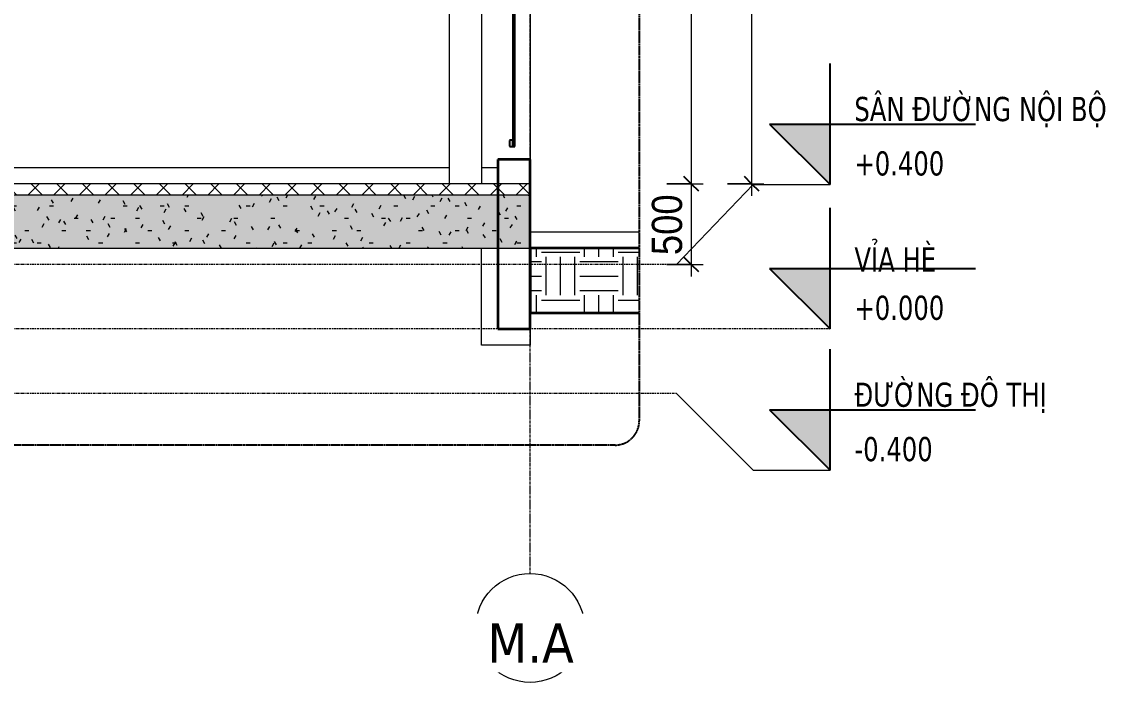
# Model space of a CAD drawing. Header units: millimetres. Extents: x 68650 to 268645, y -2410 to 17645.
# Drawn here: x 195774 to 202489, y -2191 to 1905 of the extents above; entities that cross this region are included whole.
import ezdxf

# ---------------------------------------------------------------- set-up
doc = ezdxf.new("R2010")
doc.units = ezdxf.units.MM
for name, pattern in [('Centre', [31.75, 6.35, -4.7625, 15.875, -4.7625]), ('Grid Line', [22.225, 12.7, -3.175, 3.175, -3.175]), ('Hidden', [7.14375, 4.7625, -2.38125])]:
    doc.linetypes.add(name, pattern=pattern)
for name, color, linetype, lineweight in [('A-ANNO-DIMS', 211, 'Continuous', 9), ('A-ANNO-DIMS-75', 211, 'Continuous', 9), ('A-DETL-GENF', 92, 'Continuous', 18), ('A-DETL-GENF-2', 92, 'Hidden', 25), ('A-FLOR', 192, 'Continuous', 18), ('A-FLOR-FNSH-1', 7, 'Continuous', 18), ('A-FLOR-FNSH-2', 250, 'Continuous', 35), ('A-FLOR-HRAL-2', 8, 'Continuous', 18), ('A-FLOR-HRAL-3', 55, 'Continuous', 25), ('A-FLOR-LEVL', 51, 'Continuous', 9), ('A-FLOR-LEVL-1', 51, 'Continuous', 25), ('A-FLOR-LEVL-2', 51, 'Centre', 9), ('A-FLOR-MCUT', 51, 'Continuous', 18), ('A-FLOR-PATT-1', 8, 'Continuous', 18), ('A-WALL-2', 250, 'Continuous', 35), ('S-COLS', 52, 'Continuous', 18), ('S-GRID-1', 1, 'Grid Line', 9), ('S-GRID-IDEN', 1, 'Continuous', 9)]:
    doc.layers.add(name, color=color, linetype=linetype, lineweight=lineweight)
doc.styles.add('Tahoma_B', font='tahomabd.ttf', dxfattribs={"height": 243.75})
doc.styles.add('Tahoma_B_1', font='tahomabd.ttf', dxfattribs={"width": 0.85, "height": 150})
doc.styles.add('UTM Avo', font='', dxfattribs={"width": 0.9, "height": 187.5})
doc.styles.get('UTM Avo').set_extended_font_data('UTM Avo')
doc.dimstyles.new('1_Dim_chi_tiet_2_5', dxfattribs={"dimscale": 304.8, "dimtxt": 187.368928, "dimasz": 0.295276, "dimexe": 0.246063, "dimexo": 0.0625, "dimgap": 0.024606, "dimtad": 1, "dimdec": 0, "dimrnd": 5, "dimzin": 0, "dimdsep": 46, "dimtxsty": 'UTM Avo', "dimblk1": 'OBLIQUE', "dimblk2": 'OBLIQUE', "dimsah": 1, "dimcen": 0.09, "dimdle": 0.246063, "dimazin": 0, "dimtfac": 1, "dimtdec": 4, "dimtix": 1, "dimtmove": 0, "dimatfit": 3, "dimfxl": 0.492126, "dimfxlon": 1, "dimtvp": 1, "dimtolj": 1, "dimtzin": 0, "dimarcsym": 2})

# ---------------------------------------------------------------- blocks, each defined once
blk = doc.blocks.new('NBS_CLDPhysicalSecuritySystems_MtlMeshPnlFncngSym_CLDModsecSecurusS3_InfillPanel - NBS_CLDPhysicalSecuritySystems_MtlMeshPnlFncngSym_CLDModsecSecurusS2_InfillPanel-2369404-TKCS_NHÀ MÁY PHÁT ĐIỆN - MẶT ĐỨNG 4')
at = {"layer": 'A-FLOR-HRAL-3'}
for p, q in [((-7982.2, 3050), (-7994.2, 3050)), ((-7994.2, 3050), (-7994.2, 1130)), ((-7982.2, 1130), (-7982.2, 3050)), ((-8015.2, 1168), (-8015.2, 1133)), ((-7994.2, 1171), (-8012.2, 1171)), ((-7994.2, 1130), (-7994.2, 1171)), ((-8012.2, 1130), (-7994.2, 1130)), ((-7994.2, 1130), (-7982.2, 1130))]:
    blk.add_line(p, q, dxfattribs=at)
for centre, start, end in [((-8012.2, 1168), 90, 180), ((-8012.2, 1133), 180, 270)]:
    blk.add_arc(centre, 3, start, end, dxfattribs=at)
blk = doc.blocks.new('TRỤ ĐỂ XE ĐẦU HỒI - TRỤ ĐỂ XE ĐẦU HỒI-2550560-TKCS_NHÀ MÁY PHÁT ĐIỆN - MẶT ĐỨNG 4')
at = {"layer": 'S-COLS'}
for p, q in [((-13388.2, 3713.9), (-13388.2, 3617.9)), ((-10262.6, 3297.4), (-13388.2, 3617.9)), ((-11608.7, 3536), (-8188.2, 3185.3)), ((-10263.7, 3287.5), (-10254.5, 3377)), ((-10254.5, 3377), (-9637.7, 3313.8)), ((-9637.7, 3313.8), (-8308.2, 2546.2)), ((-10263.7, 3287.5), (-9666.1, 3226.2)), ((-9666.1, 3226.2), (-8398.2, 2494.2)), ((-8388.2, 3105.3), (-9468.4, 3216)), ((-8188.2, 3185.3), (-8188.2, 900)), ((-8388.2, 2592.4), (-8388.2, 3105.3)), ((-8398.2, 2494.2), (-8398.2, 2000)), ((-8308.2, 2000), (-8308.2, 2546.2)), ((-8398.2, 2000), (-8308.2, 2000)), ((-8388.2, 900), (-8388.2, 2000))]:
    blk.add_line(p, q, dxfattribs=at)
blk = doc.blocks.new('BORDER VIEW - BORDER VIEW-2322026-TKCS_NHÀ MÁY PHÁT ĐIỆN - MẶT ĐỨNG 4')
at = {"layer": 'A-DETL-GENF-2'}
for p, q in [((-7211.5, 6342.2), (-7211.5, -570)), ((-7361.5, -720), (-15778.2, -720))]:
    blk.add_line(p, q, dxfattribs=at)
blk.add_arc((-7361.5, -570), 150, 270, 360, dxfattribs=at)
blk = doc.blocks.new('Level - CAO ĐỘ LEVEL-350587-TKCS_NHÀ MÁY PHÁT ĐIỆN - MẶT ĐỨNG 4')
at = {"layer": 'A-FLOR-LEVL'}
blk.add_hatch(color=256, dxfattribs=at).paths.add_polyline_path([(-6028.7, 2575), (-6028.7, 2200), (-6403.7, 2575)])
at = {"layer": 'A-FLOR-LEVL-1'}
for p, q in [((-6028.7, 2200), (-6028.7, 2950)), ((-6403.7, 2575), (-6028.7, 2200)), ((-6403.7, 2575), (-5128.7, 2575))]:
    blk.add_line(p, q, dxfattribs=at)
blk = doc.blocks.new('Grid - M_Grid Head - Circle-353313-TKCS_NHÀ MÁY PHÁT ĐIỆN - MẶT ĐỨNG 4')
at = {"layer": 'S-GRID-IDEN'}
blk.add_circle((-14388.2, -1853.5), 337.5, dxfattribs=at)
blk = doc.blocks.new('DIMBLOCK53-TKCS_NHÀ MÁY PHÁT ĐIỆN - MẶT ĐỨNG 4')
at = {"layer": 'A-ANNO-DIMS-75', "lineweight": 25}
for p, q in [((199922.4, 4700), (199877.4, 4745)), ((199922.4, 4700), (199967.4, 4655)), ((199922.4, 900), (199877.4, 945)), ((199922.4, 900), (199967.4, 855))]:
    blk.add_line(p, q, dxfattribs=at)
at = {"layer": 'A-ANNO-DIMS-75'}
for p, q in [((199772.4, 4700), (199997.4, 4700)), ((199922.4, 4700), (199772.4, 4700)), ((199922.4, 4700), (199922.4, 900)), ((199772.4, 900), (199997.4, 900)), ((199922.4, 900), (199772.4, 900))]:
    blk.add_line(p, q, dxfattribs=at)
at = {"layer": 'A-ANNO-DIMS-75', "color": 0, "insert": (199678.8, 2543.2), "char_height": 187.5, "width": 616.236, "attachment_point": 1, "rotation": 90, "line_spacing_factor": 1.110334, "style": 'UTM Avo'}
blk.add_mtext('3800', dxfattribs=at)
blk = doc.blocks.new('_Oblique')
at = {"color": 0, "linetype": 'ByBlock', "lineweight": -2}
blk.add_line((-0.5, -0.5), (0.5, 0.5), dxfattribs=at)
blk = doc.blocks.new('DIMBLOCK54-TKCS_NHÀ MÁY PHÁT ĐIỆN - MẶT ĐỨNG 4')
at = {"layer": 'A-ANNO-DIMS-75', "lineweight": 25}
for p, q in [((199922.4, 900), (199877.4, 945)), ((199922.4, 900), (199967.4, 855)), ((199922.4, 400), (199877.4, 445)), ((199922.4, 400), (199967.4, 355))]:
    blk.add_line(p, q, dxfattribs=at)
at = {"layer": 'A-ANNO-DIMS-75'}
for p, q in [((199772.4, 900), (199997.4, 900)), ((199922.4, 900), (199772.4, 900)), ((199922.4, 900), (199922.4, 325)), ((199772.4, 400), (199997.4, 400)), ((199922.4, 400), (199772.4, 400))]:
    blk.add_line(p, q, dxfattribs=at)
at = {"layer": 'A-ANNO-DIMS-75', "color": 0, "insert": (199678.8, 457.4), "char_height": 187.5, "width": 462.177, "attachment_point": 1, "rotation": 90, "line_spacing_factor": 1.110334, "style": 'UTM Avo'}
blk.add_mtext('500', dxfattribs=at)
blk = doc.blocks.new('DIMBLOCK55-TKCS_NHÀ MÁY PHÁT ĐIỆN - MẶT ĐỨNG 4')
at = {"layer": 'A-ANNO-DIMS-75'}
for p, q in [((200297.4, 5375), (200297.4, 825)), ((200147.4, 5300), (200372.4, 5300)), ((200297.4, 5300), (200147.4, 5300)), ((200147.4, 900), (200372.4, 900)), ((200297.4, 900), (200147.4, 900))]:
    blk.add_line(p, q, dxfattribs=at)
at = {"layer": 'A-ANNO-DIMS-75', "lineweight": 25}
for p, q in [((200297.4, 5300), (200252.4, 5345)), ((200297.4, 5300), (200342.4, 5255)), ((200297.4, 900), (200252.4, 945)), ((200297.4, 900), (200342.4, 855))]:
    blk.add_line(p, q, dxfattribs=at)
at = {"layer": 'A-ANNO-DIMS-75', "color": 0, "insert": (200053.8, 2843.2), "char_height": 187.5, "width": 616.236, "attachment_point": 1, "rotation": 90, "line_spacing_factor": 1.110334, "style": 'UTM Avo'}
blk.add_mtext('4400', dxfattribs=at)

msp = doc.modelspace()

# ---------------------------------------------------------------- hatches: boundary and pattern name
at = {"layer": 'A-FLOR-PATT-1'}
h = msp.add_hatch(dxfattribs=at)
h.set_pattern_fill('FP_58', color=256, style=0, pattern_type=2)
h.set_pattern_definition([(45, (214234.09, 0), (-79.5495, 79.5495), []), (135, (214234.09, 0), (-79.5495, -79.5495), [])])
h.paths.add_polyline_path([(193575.5, 830), (198924.2, 830), (198924.2, 900), (193575.5, 900)])
h = msp.add_hatch(dxfattribs=at)
h.set_pattern_fill('FP_56', color=256, style=0, pattern_type=2)
h.set_pattern_definition([(0, (214234.086, 0), (304.8, 76.2), [25.146, -203.454, 25.146, -203.454, -1219.2]), (0, (214234.086, 0), (304.8, 76.2), [-457.2, 25.146, -432.054, 25.146, -203.454, -533.4]), (0, (214234.086, 0), (304.8, 76.2), [-1143, 25.146, -127.254, 25.146, -355.854]), (120, (214348.386, 38.1), (-218.39114, 225.86454), [25.146, -203.454, 25.146, -203.454, -1219.2]), (120, (214348.386, 38.1), (-218.39114, 225.86454), [-457.2, 25.146, -432.054, 25.146, -203.454, -533.4]), (120, (214348.386, 38.1), (-218.39114, 225.86454), [-1143, 25.146, -127.254, 25.146, -355.854]), (240, (214386.486, 190.5), (-86.40886, -302.06454), [25.146, -203.454, 25.146, -203.454, -1219.2]), (240, (214386.486, 190.5), (-86.40886, -302.06454), [-457.2, 25.146, -432.054, 25.146, -203.454, -533.4]), (240, (214386.486, 190.5), (-86.40886, -302.06454), [-1143, 25.146, -127.254, 25.146, -355.854])])
h.paths.add_polyline_path([(197455.7, 500), (198924.2, 500), (198924.2, 830), (193575.5, 830), (193575.5, 500), (195250.2, 500)])
h = msp.add_hatch(dxfattribs=at)
h.set_pattern_fill('FP_57', color=256, style=0, pattern_type=2)
h.set_pattern_definition([(50, (214234.09, 0), (136.6383, -11.95415), [14.287, -157.162]), (355, (214234.09, 0), (-26.4318, 143.293), [11.43, -125.73]), (100.451, (214245.47, -1), (110.2073, 131.33785), [12.143, -133.568]), (46.184, (214234.09, 38.1), (203.3093, -31.5316), [21.431, -235.744]), (96.636, (214251.03, 35.47), (178.052, 185.5712), [18.214, -200.351]), (351.184, (214234.09, 38.1), (178.0542, 185.5685), [17.145, -188.595]), (21, (214253.14, 28.57), (113.7111, -76.6989), [14.287, -157.162]), (326, (214253.14, 28.57), (46.35205, 138.1412), [11.43, -125.73]), (71.451, (214262.61, 22.18), (160.06335, 61.4411), [12.143, -133.568]), (37.5, (214234.086, 0), (2.31655, 63.41591), [2.515, -121.691, 2.515, -125.12, -126.206]), (37.5, (214234.086, 0), (2.31655, 63.41591), [-251.841, 2.515, -123.692]), (7.5, (214234.086, 0), (50.11464, 75.13506), [2.515, -70.256, 2.515, -118.834, -48.101]), (7.5, (214234.086, 0), (50.11464, 75.13506), [-194.12, 2.515, -45.587]), (327.5, (214191.605, 0), (101.69342, -4.29674), [2.515, -45.11, 2.515, -146.075, -197.168]), (327.5, (214191.605, 0), (101.69342, -4.29674), [-196.215, 2.515, -194.653]), (317.5, (214172.555, 0), (111.0972, 19.0699), [2.515, -59.398, 2.515, -96.164, -140.018]), (317.5, (214172.555, 0), (111.0972, 19.0699), [-160.592, 2.515, -137.503])])
h.paths.add_polyline_path([(197455.7, 500), (198924.2, 500), (198924.2, 830), (193575.5, 830), (193575.5, 500), (195250.2, 500)])
h = msp.add_hatch(dxfattribs=at)
h.set_pattern_fill('FP_59', color=256, style=0, pattern_type=2)
h.set_pattern_definition([(0, (214234.09, 0), (238.125, 238.125), [238.125, -238.125]), (0, (214234.09, 89.3), (238.125, 238.125), [238.125, -238.125]), (0, (214234.09, 178.6), (238.125, 238.125), [238.125, -238.125]), (90, (214263.85, 208.36), (-238.125, 238.125), [238.125, -238.125]), (90, (214353.15, 208.36), (-238.125, 238.125), [238.125, -238.125]), (90, (214442.44, 208.36), (-238.125, 238.125), [238.125, -238.125])])
h.paths.add_polyline_path([(198924.2, 100), (199601, 100), (199601, 500), (198924.2, 500)])

# ---------------------------------------------------------------- linework, layer by layer
at = {"layer": 'A-FLOR'}
for p, q in [((192424.2, 1000), (198424.2, 1000)), ((198624.2, 1000), (198724.2, 1000))]:
    msp.add_line(p, q, dxfattribs=at)
at = {"layer": 'A-FLOR-FNSH-1'}
for p, q in [((198924.2, 900), (190884.2, 900)), ((198924.2, 900), (198924.2, 500)), ((199601, 600), (198924.2, 600)), ((190884.2, 500), (198924.2, 500))]:
    msp.add_line(p, q, dxfattribs=at)
at = {"layer": 'A-FLOR-FNSH-2'}
for p, q in [((198924.2, 500), (198924.2, 100)), ((199601, 500), (198924.2, 500)), ((198924.2, 100), (199601, 100))]:
    msp.add_line(p, q, dxfattribs=at)
at = {"layer": 'A-FLOR-LEVL'}
for p, q in [((199831.2, 400), (200307.5, 894.9)), ((200307.5, 894.9), (200783.7, 894.9)), ((199831.2, -400), (200307.5, -876.2)), ((200307.5, -876.2), (200783.7, -876.2))]:
    msp.add_line(p, q, dxfattribs=at)
at = {"layer": 'A-FLOR-LEVL-2'}
for p, q in [((199831.2, 400), (189979.1, 400)), ((200783.7, 0), (189979.1, 0)), ((199831.2, -400), (189979.1, -400))]:
    msp.add_line(p, q, dxfattribs=at)
at = {"layer": 'A-FLOR-MCUT'}
msp.add_line((198924.2, 830), (190884.2, 830), dxfattribs=at)
at = {"layer": 'A-WALL-2'}
for p, q in [((198924.2, 1050), (198724.2, 1050)), ((198724.2, 1050), (198724.2, 0)), ((198924.2, 0), (198924.2, 1050)), ((198724.2, 0), (198924.2, 0))]:
    msp.add_line(p, q, dxfattribs=at)
at = {"layer": 'S-COLS'}
for p, q in [((198924.2, 4700), (198924.2, 1050)), ((198624.2, -100), (198624.2, 500)), ((198924.2, 0), (198924.2, -100)), ((198924.2, -100), (198624.2, -100))]:
    msp.add_line(p, q, dxfattribs=at)
at = {"layer": 'S-GRID-1'}
for p, q in [((198924.2, 359), (198924.2, 5456.3)), ((198924.2, -1516), (198924.2, 359))]:
    msp.add_line(p, q, dxfattribs=at)

# ---------------------------------------------------------------- block references
at = {"layer": 'A-DETL-GENF'}
msp.add_blockref('BORDER VIEW - BORDER VIEW-2322026-TKCS_NHÀ MÁY PHÁT ĐIỆN - MẶT ĐỨNG 4', (206812.5, 0), dxfattribs=at)
at = {"layer": 'A-FLOR-HRAL-2'}
msp.add_blockref('NBS_CLDPhysicalSecuritySystems_MtlMeshPnlFncngSym_CLDModsecSecurusS3_InfillPanel - NBS_CLDPhysicalSecuritySystems_MtlMeshPnlFncngSym_CLDModsecSecurusS2_InfillPanel-2369404-TKCS_NHÀ MÁY PHÁT ĐIỆN - MẶT ĐỨNG 4', (206812.5, 0), dxfattribs=at)
at = {"layer": 'A-FLOR-LEVL-1'}
for p in [(206812.5, -1305.1), (206812.5, -2200), (206812.5, -3076.2)]:
    msp.add_blockref('Level - CAO ĐỘ LEVEL-350587-TKCS_NHÀ MÁY PHÁT ĐIỆN - MẶT ĐỨNG 4', p, dxfattribs=at)
at = {"layer": 'S-COLS'}
msp.add_blockref('TRỤ ĐỂ XE ĐẦU HỒI - TRỤ ĐỂ XE ĐẦU HỒI-2550560-TKCS_NHÀ MÁY PHÁT ĐIỆN - MẶT ĐỨNG 4', (206812.5, 0), dxfattribs=at)
at = {"layer": 'S-GRID-IDEN'}
msp.add_blockref('Grid - M_Grid Head - Circle-353313-TKCS_NHÀ MÁY PHÁT ĐIỆN - MẶT ĐỨNG 4', (213312.5, 0), dxfattribs=at)

# ---------------------------------------------------------------- texts
at = {"layer": 'A-FLOR-LEVL', "char_height": 150, "line_spacing_factor": 0.996129, "style": 'Tahoma_B_1'}
for s, insert, width, attachment_point in [('\\pt765,1530,2295,3060,3825,4590,5355,6120,6885,7650,8415,9180,9945,10710,11475,12240,13005,13770,14535,15300,16065,16830,17595,18360,19125,19890,20655,21420,22185,22950,23715,24480;SÂN ĐƯỜNG NỘI BỘ', (200934.2, 1250.6), 1885.087, 7), ('\\pt318.75,637.5,956.25,1275,1593.75,1912.5,2231.25,2550,2868.75,3187.5,3506.25,3825,4143.75,4462.5,4781.25,5100,5418.75,5737.5,6056.25,6375,6693.75,7012.5,7331.25,7650,7968.75,8287.5,8606.25,8925,9243.75,9562.5,9881.25,10200;+0.400', (200934.2, 1101.2), 662.362, 1), ('\\pt765,1530,2295,3060,3825,4590,5355,6120,6885,7650,8415,9180,9945,10710,11475,12240,13005,13770,14535,15300,16065,16830,17595,18360,19125,19890,20655,21420,22185,22950,23715,24480;VỈA HÈ', (200934.2, 355.8), 641.325, 7), ('\\pt318.75,637.5,956.25,1275,1593.75,1912.5,2231.25,2550,2868.75,3187.5,3506.25,3825,4143.75,4462.5,4781.25,5100,5418.75,5737.5,6056.25,6375,6693.75,7012.5,7331.25,7650,7968.75,8287.5,8606.25,8925,9243.75,9562.5,9881.25,10200;+0.000', (200934.2, 206.3), 662.362, 1), ('\\pt765,1530,2295,3060,3825,4590,5355,6120,6885,7650,8415,9180,9945,10710,11475,12240,13005,13770,14535,15300,16065,16830,17595,18360,19125,19890,20655,21420,22185,22950,23715,24480;ĐƯỜNG ĐÔ THỊ', (200934.2, -520.5), 1438.2, 7), ('\\pt318.75,637.5,956.25,1275,1593.75,1912.5,2231.25,2550,2868.75,3187.5,3506.25,3825,4143.75,4462.5,4781.25,5100,5418.75,5737.5,6056.25,6375,6693.75,7012.5,7331.25,7650,7968.75,8287.5,8606.25,8925,9243.75,9562.5,9881.25,10200;-0.400', (200934.2, -669.9), 594.787, 1)]:
    msp.add_mtext(s, dxfattribs=dict(at, insert=insert, width=width, attachment_point=attachment_point))

# ---------------------------------------------------------------- dimensions: what is measured, and where the dimension line sits
at = {"layer": 'A-ANNO-DIMS'}
for base, p1, p2, override, picture, middle in [((200297.4, 900), (200147.4, 5300), (200147.4, 900), {"dimpost": '<>', "dimfxl": 4400}, 'DIMBLOCK55-TKCS_NHÀ MÁY PHÁT ĐIỆN - MẶT ĐỨNG 4', (200192.8, 3100)), ((199922.4, 900), (199772.4, 4700), (199772.4, 900), {"dimpost": '<>', "dimfxl": 3800}, 'DIMBLOCK53-TKCS_NHÀ MÁY PHÁT ĐIỆN - MẶT ĐỨNG 4', (199817.8, 2800)), ((199922.4, 400), (199772.4, 900), (199772.4, 400), {"dimpost": '<>', "dimfxl": 500}, 'DIMBLOCK54-TKCS_NHÀ MÁY PHÁT ĐIỆN - MẶT ĐỨNG 4', (199817.8, 650))]:
    dim = msp.add_linear_dim(base=base, p1=p1, p2=p2, angle=90, dimstyle='1_Dim_chi_tiet_2_5', override=override, dxfattribs=at)
    dim.commit()
    dim.dimension.update_dxf_attribs({"geometry": picture, "text_midpoint": middle})

# ---------------------------------------------------------------- next in the draw order: texts
at = {"layer": 'S-GRID-IDEN', "insert": (198927.4, -1947.1), "char_height": 243.75, "width": 635.25, "attachment_point": 5, "line_spacing_factor": 0.996129, "style": 'Tahoma_B', "bg_fill": 3, "box_fill_scale": 1.25, "bg_fill_color": 256, "bg_fill_true_color": 13158600, "bg_fill_transparency": 0}
msp.add_mtext('\\pt952.49944,1904.99888,2857.50075,3810.00019,4762.49962,5714.99906,6667.50094,7620.00037,8572.49981,9524.99925,10477.50113,11430.00056,12382.5,13334.99944,14287.49888,15240.00075,16192.50019,17144.99963,18097.49906,19050.00094,20002.50038,20954.99981,21907.49925,22860.00113,23812.50056,24765,25717.49944,26669.99887,27622.50075,28575.00019,29527.49963,30479.99906;M.A', dxfattribs=at)

doc.saveas('drawing.dxf')
